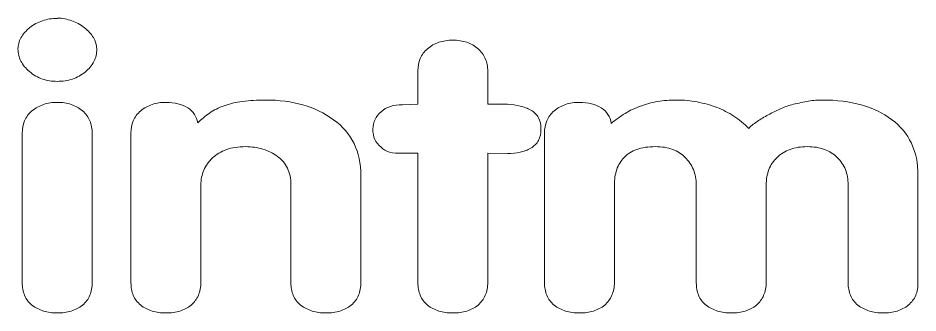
# Model space of a CAD drawing. Header units: millimetres. Extents: x -847 to 848, y -600 to 600.
# Drawn here: x 292.4 to 387.1, y -146.2 to -115.1 of the extents above; entities that cross this region are included whole.
import ezdxf

# ---------------------------------------------------------------- set-up
doc = ezdxf.new("R2010")
doc.units = ezdxf.units.MM
doc.header["$MEASUREMENT"] = 0

msp = doc.modelspace()

# ---------------------------------------------------------------- linework, layer by layer
at = {"color": 250, "lineweight": 5}
for points, knots in [([(296.487, -115.1409), (297.0318, -115.1681), (297.5426, -115.2635), (298.0193, -115.4269), (298.0193, -115.4269), (298.496, -115.5904), (298.9387, -115.8355), (299.3473, -116.1624), (299.3473, -116.1624), (299.7559, -116.4893), (300.076, -116.8367), (300.3076, -117.2044), (300.3076, -117.2044), (300.5391, -117.5722), (300.6549, -117.974), (300.6549, -118.4098), (300.6549, -118.4098), (300.6549, -118.8729), (300.5527, -119.3088), (300.3484, -119.7174), (300.3484, -119.7174), (300.1441, -120.1261), (299.8377, -120.4938), (299.429, -120.8207), (299.429, -120.8207), (299.0204, -121.1476), (298.5709, -121.3928), (298.0806, -121.5562), (298.0806, -121.5562), (297.5902, -121.7197), (297.059, -121.8014), (296.487, -121.8014), (296.487, -121.8014), (295.9421, -121.8014), (295.4246, -121.7197), (294.9342, -121.5562), (294.9342, -121.5562), (294.4439, -121.3928), (293.9944, -121.134), (293.5858, -120.7798), (293.5858, -120.7798), (293.1771, -120.453), (292.8707, -120.0852), (292.6664, -119.6766), (292.6664, -119.6766), (292.4621, -119.2679), (292.3599, -118.8457), (292.3599, -118.4098), (292.3599, -118.4098), (292.3599, -118.0012), (292.4621, -117.6062), (292.6664, -117.2248), (292.6664, -117.2248), (292.8707, -116.8435), (293.1771, -116.4893), (293.5858, -116.1624), (293.5858, -116.1624), (293.9944, -115.8355), (294.4439, -115.5904), (294.9342, -115.4269), (294.9342, -115.4269), (295.4246, -115.2635), (295.9421, -115.1817), (296.487, -115.1817), (296.487, -115.1817), (296.487, -115.1817), (296.487, -115.1409), (296.487, -115.1409)], [0, 0, 0, 0, 0.0588235, 0.0588235, 0.0588235, 0.0588235, 0.1176471, 0.1176471, 0.1176471, 0.1176471, 0.1764706, 0.1764706, 0.1764706, 0.1764706, 0.2352941, 0.2352941, 0.2352941, 0.2352941, 0.2941176, 0.2941176, 0.2941176, 0.2941176, 0.3529412, 0.3529412, 0.3529412, 0.3529412, 0.4117647, 0.4117647, 0.4117647, 0.4117647, 0.4705882, 0.4705882, 0.4705882, 0.4705882, 0.5294118, 0.5294118, 0.5294118, 0.5294118, 0.5882353, 0.5882353, 0.5882353, 0.5882353, 0.6470588, 0.6470588, 0.6470588, 0.6470588, 0.7058824, 0.7058824, 0.7058824, 0.7058824, 0.7647059, 0.7647059, 0.7647059, 0.7647059, 0.8235294, 0.8235294, 0.8235294, 0.8235294, 0.8823529, 0.8823529, 0.8823529, 0.8823529, 0.9411765, 0.9411765, 0.9411765, 0.9411765, 1, 1, 1, 1]), ([(334.4479, -142.9271), (334.4479, -142.9271), (334.4479, -129.3609), (334.4479, -129.3609), (334.4479, -129.3609), (334.4479, -129.3609), (332.8134, -129.3609), (332.8134, -129.3609), (332.8134, -129.3609), (332.2958, -129.3881), (331.8463, -129.3473), (331.465, -129.2383), (331.465, -129.2383), (331.0836, -129.1293), (330.7839, -128.9523), (330.566, -128.7071), (330.566, -128.7071), (330.2663, -128.4892), (330.0484, -128.2236), (329.9122, -127.9103), (329.9122, -127.9103), (329.776, -127.597), (329.7079, -127.2361), (329.7079, -126.8274), (329.7079, -126.8274), (329.7079, -126.4461), (329.7828, -126.1055), (329.9326, -125.8059), (329.9326, -125.8059), (330.0825, -125.5062), (330.2936, -125.2338), (330.566, -124.9886), (330.566, -124.9886), (330.8384, -124.7435), (331.1653, -124.5596), (331.5467, -124.437), (331.5467, -124.437), (331.9281, -124.3144), (332.3503, -124.2531), (332.8134, -124.2531), (332.8134, -124.2531), (332.8134, -124.2531), (334.4479, -124.2123), (334.4479, -124.2123), (334.4479, -124.2123), (334.4479, -124.2123), (334.4479, -120.6981), (334.4479, -120.6981), (334.4479, -120.6981), (334.4479, -120.235), (334.5296, -119.806), (334.6931, -119.411), (334.6931, -119.411), (334.8565, -119.016), (335.1153, -118.6686), (335.4695, -118.369), (335.4695, -118.369), (335.8236, -118.0693), (336.2186, -117.8446), (336.6545, -117.6948), (336.6545, -117.6948), (337.0903, -117.5449), (337.5807, -117.47), (338.1255, -117.47), (338.1255, -117.47), (338.6703, -117.47), (339.1607, -117.5449), (339.5965, -117.6948), (339.5965, -117.6948), (340.0324, -117.8446), (340.4274, -118.0693), (340.7815, -118.369), (340.7815, -118.369), (341.1084, -118.6686), (341.3604, -119.016), (341.5375, -119.411), (341.5375, -119.411), (341.7145, -119.806), (341.8031, -120.2486), (341.8031, -120.739), (341.8031, -120.739), (341.8031, -120.739), (341.8031, -124.2123), (341.8031, -124.2123), (341.8031, -124.2123), (341.8031, -124.2123), (343.887, -124.2123), (343.887, -124.2123), (343.887, -124.2123), (344.3501, -124.2395), (344.786, -124.3008), (345.1946, -124.3961), (345.1946, -124.3961), (345.6033, -124.4915), (345.9846, -124.6345), (346.3388, -124.8252), (346.3388, -124.8252), (346.6929, -125.0159), (346.9585, -125.2815), (347.1356, -125.622), (347.1356, -125.622), (347.3127, -125.9625), (347.4012, -126.3643), (347.4012, -126.8274), (347.4012, -126.8274), (347.4012, -127.2905), (347.3127, -127.6855), (347.1356, -128.0124), (347.1356, -128.0124), (346.9585, -128.3393), (346.6929, -128.6117), (346.3388, -128.8297), (346.3388, -128.8297), (345.9846, -129.0204), (345.6033, -129.1634), (345.1946, -129.2587), (345.1946, -129.2587), (344.786, -129.3541), (344.3501, -129.4017), (343.887, -129.4017), (343.887, -129.4017), (343.887, -129.4017), (341.8031, -129.3609), (341.8031, -129.3609), (341.8031, -129.3609), (341.8031, -129.3609), (341.8031, -142.9271), (341.8031, -142.9271), (341.8031, -142.9271), (341.8031, -143.4447), (341.7145, -143.901), (341.5375, -144.296), (341.5375, -144.296), (341.3604, -144.691), (341.1084, -145.0383), (340.7815, -145.338), (340.7815, -145.338), (340.4274, -145.6104), (340.0324, -145.8147), (339.5965, -145.9509), (339.5965, -145.9509), (339.1607, -146.0871), (338.6703, -146.1552), (338.1255, -146.1552), (338.1255, -146.1552), (337.5807, -146.1552), (337.0903, -146.0871), (336.6545, -145.9509), (336.6545, -145.9509), (336.2186, -145.8147), (335.8236, -145.6104), (335.4695, -145.338), (335.4695, -145.338), (335.1153, -145.0383), (334.8565, -144.691), (334.6931, -144.296), (334.6931, -144.296), (334.5296, -143.901), (334.4479, -143.4583), (334.4479, -142.968), (334.4479, -142.968), (334.4479, -142.968), (334.4479, -142.9271), (334.4479, -142.9271)], [0, 0, 0, 0, 0.0243902, 0.0243902, 0.0243902, 0.0243902, 0.0487805, 0.0487805, 0.0487805, 0.0487805, 0.0731707, 0.0731707, 0.0731707, 0.0731707, 0.097561, 0.097561, 0.097561, 0.097561, 0.1219512, 0.1219512, 0.1219512, 0.1219512, 0.1463415, 0.1463415, 0.1463415, 0.1463415, 0.1707317, 0.1707317, 0.1707317, 0.1707317, 0.195122, 0.195122, 0.195122, 0.195122, 0.2195122, 0.2195122, 0.2195122, 0.2195122, 0.2439024, 0.2439024, 0.2439024, 0.2439024, 0.2682927, 0.2682927, 0.2682927, 0.2682927, 0.2926829, 0.2926829, 0.2926829, 0.2926829, 0.3170732, 0.3170732, 0.3170732, 0.3170732, 0.3414634, 0.3414634, 0.3414634, 0.3414634, 0.3658537, 0.3658537, 0.3658537, 0.3658537, 0.3902439, 0.3902439, 0.3902439, 0.3902439, 0.4146341, 0.4146341, 0.4146341, 0.4146341, 0.4390244, 0.4390244, 0.4390244, 0.4390244, 0.4634146, 0.4634146, 0.4634146, 0.4634146, 0.4878049, 0.4878049, 0.4878049, 0.4878049, 0.5121951, 0.5121951, 0.5121951, 0.5121951, 0.5365854, 0.5365854, 0.5365854, 0.5365854, 0.5609756, 0.5609756, 0.5609756, 0.5609756, 0.5853659, 0.5853659, 0.5853659, 0.5853659, 0.6097561, 0.6097561, 0.6097561, 0.6097561, 0.6341463, 0.6341463, 0.6341463, 0.6341463, 0.6585366, 0.6585366, 0.6585366, 0.6585366, 0.6829268, 0.6829268, 0.6829268, 0.6829268, 0.7073171, 0.7073171, 0.7073171, 0.7073171, 0.7317073, 0.7317073, 0.7317073, 0.7317073, 0.7560976, 0.7560976, 0.7560976, 0.7560976, 0.7804878, 0.7804878, 0.7804878, 0.7804878, 0.804878, 0.804878, 0.804878, 0.804878, 0.8292683, 0.8292683, 0.8292683, 0.8292683, 0.8536585, 0.8536585, 0.8536585, 0.8536585, 0.8780488, 0.8780488, 0.8780488, 0.8780488, 0.902439, 0.902439, 0.902439, 0.902439, 0.9268293, 0.9268293, 0.9268293, 0.9268293, 0.9512195, 0.9512195, 0.9512195, 0.9512195, 0.9756098, 0.9756098, 0.9756098, 0.9756098, 1, 1, 1, 1]), ([(292.8094, -142.9271), (292.8094, -142.9271), (292.8094, -127.2361), (292.8094, -127.2361), (292.8094, -127.2361), (292.8094, -126.773), (292.8911, -126.3439), (293.0546, -125.9489), (293.0546, -125.9489), (293.218, -125.5539), (293.4768, -125.2066), (293.8309, -124.9069), (293.8309, -124.9069), (294.2123, -124.6073), (294.6209, -124.3825), (295.0568, -124.2327), (295.0568, -124.2327), (295.4927, -124.0829), (295.9694, -124.008), (296.487, -124.008), (296.487, -124.008), (297.0318, -124.008), (297.5221, -124.0829), (297.958, -124.2327), (297.958, -124.2327), (298.3939, -124.3825), (298.7889, -124.6073), (299.143, -124.9069), (299.143, -124.9069), (299.4971, -125.2066), (299.7559, -125.5539), (299.9194, -125.9489), (299.9194, -125.9489), (300.0828, -126.3439), (300.1646, -126.7866), (300.1646, -127.2769), (300.1646, -127.2769), (300.1646, -127.2769), (300.1646, -142.9271), (300.1646, -142.9271), (300.1646, -142.9271), (300.1646, -143.4447), (300.0828, -143.901), (299.9194, -144.296), (299.9194, -144.296), (299.7559, -144.691), (299.4971, -145.0383), (299.143, -145.338), (299.143, -145.338), (298.7889, -145.6104), (298.3939, -145.8147), (297.958, -145.9509), (297.958, -145.9509), (297.5221, -146.0871), (297.0318, -146.1552), (296.487, -146.1552), (296.487, -146.1552), (295.9694, -146.1552), (295.4927, -146.0871), (295.0568, -145.9509), (295.0568, -145.9509), (294.6209, -145.8147), (294.2123, -145.6104), (293.8309, -145.338), (293.8309, -145.338), (293.4768, -145.0383), (293.218, -144.691), (293.0546, -144.296), (293.0546, -144.296), (292.8911, -143.901), (292.8094, -143.4583), (292.8094, -142.968), (292.8094, -142.968), (292.8094, -142.968), (292.8094, -142.9271), (292.8094, -142.9271)], [0, 0, 0, 0, 0.0526316, 0.0526316, 0.0526316, 0.0526316, 0.1052632, 0.1052632, 0.1052632, 0.1052632, 0.1578947, 0.1578947, 0.1578947, 0.1578947, 0.2105263, 0.2105263, 0.2105263, 0.2105263, 0.2631579, 0.2631579, 0.2631579, 0.2631579, 0.3157895, 0.3157895, 0.3157895, 0.3157895, 0.3684211, 0.3684211, 0.3684211, 0.3684211, 0.4210526, 0.4210526, 0.4210526, 0.4210526, 0.4736842, 0.4736842, 0.4736842, 0.4736842, 0.5263158, 0.5263158, 0.5263158, 0.5263158, 0.5789474, 0.5789474, 0.5789474, 0.5789474, 0.6315789, 0.6315789, 0.6315789, 0.6315789, 0.6842105, 0.6842105, 0.6842105, 0.6842105, 0.7368421, 0.7368421, 0.7368421, 0.7368421, 0.7894737, 0.7894737, 0.7894737, 0.7894737, 0.8421053, 0.8421053, 0.8421053, 0.8421053, 0.8947368, 0.8947368, 0.8947368, 0.8947368, 0.9473684, 0.9473684, 0.9473684, 0.9473684, 1, 1, 1, 1]), ([(304.2508, -142.9271), (304.2508, -142.9271), (304.2508, -127.2361), (304.2508, -127.2361), (304.2508, -127.2361), (304.2508, -126.773), (304.3325, -126.3439), (304.4959, -125.9489), (304.4959, -125.9489), (304.6594, -125.5539), (304.9182, -125.2066), (305.2723, -124.9069), (305.2723, -124.9069), (305.6265, -124.6073), (306.0283, -124.3825), (306.4778, -124.2327), (306.4778, -124.2327), (306.9272, -124.0829), (307.4108, -124.008), (307.9284, -124.008), (307.9284, -124.008), (308.3915, -124.008), (308.8137, -124.0556), (309.1951, -124.151), (309.1951, -124.151), (309.5765, -124.2463), (309.917, -124.3893), (310.2166, -124.58), (310.2166, -124.58), (310.5163, -124.7707), (310.7547, -125.0023), (310.9317, -125.2747), (310.9317, -125.2747), (311.1088, -125.5471), (311.2246, -125.8467), (311.279, -126.1736), (311.279, -126.1736), (311.6604, -125.7923), (312.0759, -125.4449), (312.5253, -125.1317), (312.5253, -125.1317), (312.9748, -124.8184), (313.4856, -124.5664), (314.0577, -124.3757), (314.0577, -124.3757), (314.6025, -124.1578), (315.2495, -124.0011), (315.9986, -123.9058), (315.9986, -123.9058), (316.7478, -123.8105), (317.5446, -123.7628), (318.3891, -123.7628), (318.3891, -123.7628), (319.8328, -123.7628), (321.1541, -123.933), (322.3527, -124.2736), (322.3527, -124.2736), (323.5513, -124.6141), (324.6273, -125.1385), (325.5808, -125.8467), (325.5808, -125.8467), (326.5342, -126.5278), (327.2493, -127.3586), (327.726, -128.3393), (327.726, -128.3393), (328.2028, -129.32), (328.4411, -130.4369), (328.4411, -131.69), (328.4411, -131.69), (328.4411, -131.69), (328.4411, -142.9271), (328.4411, -142.9271), (328.4411, -142.9271), (328.4411, -143.4447), (328.3594, -143.901), (328.196, -144.296), (328.196, -144.296), (328.0325, -144.691), (327.7737, -145.0383), (327.4196, -145.338), (327.4196, -145.338), (327.0654, -145.6104), (326.6704, -145.8147), (326.2346, -145.9509), (326.2346, -145.9509), (325.7987, -146.0871), (325.3084, -146.1552), (324.7635, -146.1552), (324.7635, -146.1552), (324.246, -146.1552), (323.7692, -146.0871), (323.3334, -145.9509), (323.3334, -145.9509), (322.8975, -145.8147), (322.4889, -145.6104), (322.1075, -145.338), (322.1075, -145.338), (321.7534, -145.0383), (321.4946, -144.691), (321.3311, -144.296), (321.3311, -144.296), (321.1677, -143.901), (321.086, -143.4583), (321.086, -142.968), (321.086, -142.968), (321.086, -142.968), (321.086, -132.6707), (321.086, -132.6707), (321.086, -132.6707), (321.086, -132.0169), (320.9634, -131.438), (320.7182, -130.9341), (320.7182, -130.9341), (320.473, -130.4301), (320.1189, -130.0147), (319.6558, -129.6878), (319.6558, -129.6878), (319.2199, -129.3609), (318.716, -129.1089), (318.1439, -128.9318), (318.1439, -128.9318), (317.5718, -128.7548), (316.9589, -128.6662), (316.3051, -128.6662), (316.3051, -128.6662), (315.5423, -128.6662), (314.8749, -128.7684), (314.3028, -128.9727), (314.3028, -128.9727), (313.7308, -129.177), (313.2404, -129.4699), (312.8318, -129.8512), (312.8318, -129.8512), (312.4232, -130.2326), (312.1167, -130.6617), (311.9124, -131.1384), (311.9124, -131.1384), (311.7081, -131.6151), (311.6059, -132.1395), (311.6059, -132.7116), (311.6059, -132.7116), (311.6059, -132.7116), (311.6059, -142.9271), (311.6059, -142.9271), (311.6059, -142.9271), (311.6059, -143.4447), (311.5174, -143.901), (311.3403, -144.296), (311.3403, -144.296), (311.1633, -144.691), (310.9113, -145.0383), (310.5844, -145.338), (310.5844, -145.338), (310.2303, -145.6104), (309.8353, -145.8147), (309.3994, -145.9509), (309.3994, -145.9509), (308.9635, -146.0871), (308.4732, -146.1552), (307.9284, -146.1552), (307.9284, -146.1552), (307.4108, -146.1552), (306.9272, -146.0871), (306.4778, -145.9509), (306.4778, -145.9509), (306.0283, -145.8147), (305.6265, -145.6104), (305.2723, -145.338), (305.2723, -145.338), (304.9182, -145.0383), (304.6594, -144.691), (304.4959, -144.296), (304.4959, -144.296), (304.3325, -143.901), (304.2508, -143.4583), (304.2508, -142.968), (304.2508, -142.968), (304.2508, -142.968), (304.2508, -142.9271), (304.2508, -142.9271)], [0, 0, 0, 0, 0.0222222, 0.0222222, 0.0222222, 0.0222222, 0.0444444, 0.0444444, 0.0444444, 0.0444444, 0.0666667, 0.0666667, 0.0666667, 0.0666667, 0.0888889, 0.0888889, 0.0888889, 0.0888889, 0.1111111, 0.1111111, 0.1111111, 0.1111111, 0.1333333, 0.1333333, 0.1333333, 0.1333333, 0.1555556, 0.1555556, 0.1555556, 0.1555556, 0.1777778, 0.1777778, 0.1777778, 0.1777778, 0.2, 0.2, 0.2, 0.2, 0.2222222, 0.2222222, 0.2222222, 0.2222222, 0.2444444, 0.2444444, 0.2444444, 0.2444444, 0.2666667, 0.2666667, 0.2666667, 0.2666667, 0.2888889, 0.2888889, 0.2888889, 0.2888889, 0.3111111, 0.3111111, 0.3111111, 0.3111111, 0.3333333, 0.3333333, 0.3333333, 0.3333333, 0.3555556, 0.3555556, 0.3555556, 0.3555556, 0.3777778, 0.3777778, 0.3777778, 0.3777778, 0.4, 0.4, 0.4, 0.4, 0.4222222, 0.4222222, 0.4222222, 0.4222222, 0.4444444, 0.4444444, 0.4444444, 0.4444444, 0.4666667, 0.4666667, 0.4666667, 0.4666667, 0.4888889, 0.4888889, 0.4888889, 0.4888889, 0.5111111, 0.5111111, 0.5111111, 0.5111111, 0.5333333, 0.5333333, 0.5333333, 0.5333333, 0.5555556, 0.5555556, 0.5555556, 0.5555556, 0.5777778, 0.5777778, 0.5777778, 0.5777778, 0.6, 0.6, 0.6, 0.6, 0.6222222, 0.6222222, 0.6222222, 0.6222222, 0.6444444, 0.6444444, 0.6444444, 0.6444444, 0.6666667, 0.6666667, 0.6666667, 0.6666667, 0.6888889, 0.6888889, 0.6888889, 0.6888889, 0.7111111, 0.7111111, 0.7111111, 0.7111111, 0.7333333, 0.7333333, 0.7333333, 0.7333333, 0.7555556, 0.7555556, 0.7555556, 0.7555556, 0.7777778, 0.7777778, 0.7777778, 0.7777778, 0.8, 0.8, 0.8, 0.8, 0.8222222, 0.8222222, 0.8222222, 0.8222222, 0.8444444, 0.8444444, 0.8444444, 0.8444444, 0.8666667, 0.8666667, 0.8666667, 0.8666667, 0.8888889, 0.8888889, 0.8888889, 0.8888889, 0.9111111, 0.9111111, 0.9111111, 0.9111111, 0.9333333, 0.9333333, 0.9333333, 0.9333333, 0.9555556, 0.9555556, 0.9555556, 0.9555556, 0.9777778, 0.9777778, 0.9777778, 0.9777778, 1, 1, 1, 1]), ([(347.769, -142.9271), (347.769, -142.9271), (347.769, -127.2361), (347.769, -127.2361), (347.769, -127.2361), (347.769, -126.773), (347.8507, -126.3439), (348.0141, -125.9489), (348.0141, -125.9489), (348.1776, -125.5539), (348.4364, -125.2066), (348.7905, -124.9069), (348.7905, -124.9069), (349.1447, -124.6073), (349.5465, -124.3825), (349.996, -124.2327), (349.996, -124.2327), (350.4454, -124.0829), (350.929, -124.008), (351.4466, -124.008), (351.4466, -124.008), (351.9097, -124.008), (352.3319, -124.0556), (352.7133, -124.151), (352.7133, -124.151), (353.0947, -124.2463), (353.4352, -124.3893), (353.7348, -124.58), (353.7348, -124.58), (354.0345, -124.7707), (354.2729, -125.0023), (354.4499, -125.2747), (354.4499, -125.2747), (354.627, -125.5471), (354.7428, -125.8604), (354.7972, -126.2145), (354.7972, -126.2145), (355.2604, -125.8331), (355.7439, -125.4858), (356.2479, -125.1725), (356.2479, -125.1725), (356.7518, -124.8592), (357.2898, -124.6073), (357.8619, -124.4166), (357.8619, -124.4166), (358.434, -124.1986), (359.0401, -124.0352), (359.6803, -123.9262), (359.6803, -123.9262), (360.3204, -123.8173), (360.981, -123.7628), (361.6621, -123.7628), (361.6621, -123.7628), (362.4248, -123.7628), (363.1535, -123.8309), (363.8482, -123.9671), (363.8482, -123.9671), (364.5429, -124.1033), (365.2307, -124.294), (365.9117, -124.5392), (365.9117, -124.5392), (366.5383, -124.7843), (367.1308, -125.0908), (367.6892, -125.4586), (367.6892, -125.4586), (368.2477, -125.8263), (368.7721, -126.2554), (369.2624, -126.7457), (369.2624, -126.7457), (369.5621, -126.4461), (369.9026, -126.1736), (370.284, -125.9285), (370.284, -125.9285), (370.6654, -125.6833), (371.0604, -125.4517), (371.469, -125.2338), (371.469, -125.2338), (371.8776, -125.0159), (372.2862, -124.8184), (372.6948, -124.6413), (372.6948, -124.6413), (373.1035, -124.4642), (373.5257, -124.3212), (373.9616, -124.2123), (373.9616, -124.2123), (374.234, -124.1578), (374.4996, -124.0965), (374.7584, -124.0284), (374.7584, -124.0284), (375.0172, -123.9603), (375.2828, -123.9126), (375.5552, -123.8854), (375.5552, -123.8854), (375.8004, -123.8309), (376.0455, -123.7968), (376.2907, -123.7832), (376.2907, -123.7832), (376.5359, -123.7696), (376.7811, -123.7628), (377.0262, -123.7628), (377.0262, -123.7628), (378.5245, -123.7628), (379.8798, -123.933), (381.092, -124.2736), (381.092, -124.2736), (382.3043, -124.6141), (383.3735, -125.1249), (384.2997, -125.8059), (384.2997, -125.8059), (385.2259, -126.4869), (385.9205, -127.3178), (386.3837, -128.2985), (386.3837, -128.2985), (386.8468, -129.2792), (387.0783, -130.4097), (387.0783, -131.69), (387.0783, -131.69), (387.0783, -131.69), (387.0783, -142.9271), (387.0783, -142.9271), (387.0783, -142.9271), (387.0783, -143.4447), (386.9966, -143.901), (386.8331, -144.296), (386.8331, -144.296), (386.6697, -144.691), (386.4109, -145.0383), (386.0568, -145.338), (386.0568, -145.338), (385.7026, -145.6104), (385.3076, -145.8147), (384.8718, -145.9509), (384.8718, -145.9509), (384.4359, -146.0871), (383.9455, -146.1552), (383.4007, -146.1552), (383.4007, -146.1552), (382.8831, -146.1552), (382.4064, -146.0871), (381.9705, -145.9509), (381.9705, -145.9509), (381.5347, -145.8147), (381.1261, -145.6104), (380.7447, -145.338), (380.7447, -145.338), (380.3905, -145.0383), (380.1317, -144.691), (379.9683, -144.296), (379.9683, -144.296), (379.8049, -143.901), (379.7231, -143.4583), (379.7231, -142.968), (379.7231, -142.968), (379.7231, -142.968), (379.7231, -132.6707), (379.7231, -132.6707), (379.7231, -132.6707), (379.7231, -132.0986), (379.6278, -131.5674), (379.4371, -131.0771), (379.4371, -131.0771), (379.2464, -130.5868), (378.9604, -130.1645), (378.579, -129.8104), (378.579, -129.8104), (378.1976, -129.429), (377.7481, -129.143), (377.2305, -128.9523), (377.2305, -128.9523), (376.713, -128.7616), (376.1136, -128.6662), (375.4326, -128.6662), (375.4326, -128.6662), (374.7516, -128.6662), (374.1455, -128.7616), (373.6142, -128.9523), (373.6142, -128.9523), (373.083, -129.143), (372.6267, -129.429), (372.2454, -129.8104), (372.2454, -129.8104), (371.864, -130.1645), (371.578, -130.5868), (371.3873, -131.0771), (371.3873, -131.0771), (371.1966, -131.5674), (371.1012, -132.1123), (371.1012, -132.7116), (371.1012, -132.7116), (371.1012, -132.7116), (371.1012, -142.9271), (371.1012, -142.9271), (371.1012, -142.9271), (371.1012, -143.4447), (371.0127, -143.901), (370.8356, -144.296), (370.8356, -144.296), (370.6586, -144.691), (370.4066, -145.0383), (370.0797, -145.338), (370.0797, -145.338), (369.7255, -145.6104), (369.3305, -145.8147), (368.8947, -145.9509), (368.8947, -145.9509), (368.4588, -146.0871), (367.9685, -146.1552), (367.4236, -146.1552), (367.4236, -146.1552), (366.9061, -146.1552), (366.4293, -146.0871), (365.9935, -145.9509), (365.9935, -145.9509), (365.5576, -145.8147), (365.149, -145.6104), (364.7676, -145.338), (364.7676, -145.338), (364.4135, -145.0383), (364.1547, -144.691), (363.9912, -144.296), (363.9912, -144.296), (363.8278, -143.901), (363.746, -143.4583), (363.746, -142.968), (363.746, -142.968), (363.746, -142.968), (363.746, -132.6707), (363.746, -132.6707), (363.746, -132.6707), (363.746, -132.0986), (363.6439, -131.5674), (363.4396, -131.0771), (363.4396, -131.0771), (363.2353, -130.5868), (362.9424, -130.1645), (362.561, -129.8104), (362.561, -129.8104), (362.2069, -129.429), (361.771, -129.143), (361.2535, -128.9523), (361.2535, -128.9523), (360.7359, -128.7616), (360.1366, -128.6662), (359.4555, -128.6662), (359.4555, -128.6662), (358.6928, -128.6662), (358.039, -128.7616), (357.4941, -128.9523), (357.4941, -128.9523), (356.9493, -129.143), (356.4998, -129.429), (356.1457, -129.8104), (356.1457, -129.8104), (355.7916, -130.1645), (355.5328, -130.5868), (355.3693, -131.0771), (355.3693, -131.0771), (355.2059, -131.5674), (355.1241, -132.1123), (355.1241, -132.7116), (355.1241, -132.7116), (355.1241, -132.7116), (355.1241, -142.9271), (355.1241, -142.9271), (355.1241, -142.9271), (355.1241, -143.4447), (355.0356, -143.901), (354.8585, -144.296), (354.8585, -144.296), (354.6815, -144.691), (354.4295, -145.0383), (354.1026, -145.338), (354.1026, -145.338), (353.7485, -145.6104), (353.3535, -145.8147), (352.9176, -145.9509), (352.9176, -145.9509), (352.4817, -146.0871), (351.9914, -146.1552), (351.4466, -146.1552), (351.4466, -146.1552), (350.929, -146.1552), (350.4454, -146.0871), (349.996, -145.9509), (349.996, -145.9509), (349.5465, -145.8147), (349.1447, -145.6104), (348.7905, -145.338), (348.7905, -145.338), (348.4364, -145.0383), (348.1776, -144.691), (348.0141, -144.296), (348.0141, -144.296), (347.8507, -143.901), (347.769, -143.4583), (347.769, -142.968), (347.769, -142.968), (347.769, -142.968), (347.769, -142.9271), (347.769, -142.9271)], [0, 0, 0, 0, 0.0133333, 0.0133333, 0.0133333, 0.0133333, 0.0266667, 0.0266667, 0.0266667, 0.0266667, 0.04, 0.04, 0.04, 0.04, 0.0533333, 0.0533333, 0.0533333, 0.0533333, 0.0666667, 0.0666667, 0.0666667, 0.0666667, 0.08, 0.08, 0.08, 0.08, 0.0933333, 0.0933333, 0.0933333, 0.0933333, 0.1066667, 0.1066667, 0.1066667, 0.1066667, 0.12, 0.12, 0.12, 0.12, 0.1333333, 0.1333333, 0.1333333, 0.1333333, 0.1466667, 0.1466667, 0.1466667, 0.1466667, 0.16, 0.16, 0.16, 0.16, 0.1733333, 0.1733333, 0.1733333, 0.1733333, 0.1866667, 0.1866667, 0.1866667, 0.1866667, 0.2, 0.2, 0.2, 0.2, 0.2133333, 0.2133333, 0.2133333, 0.2133333, 0.2266667, 0.2266667, 0.2266667, 0.2266667, 0.24, 0.24, 0.24, 0.24, 0.2533333, 0.2533333, 0.2533333, 0.2533333, 0.2666667, 0.2666667, 0.2666667, 0.2666667, 0.28, 0.28, 0.28, 0.28, 0.2933333, 0.2933333, 0.2933333, 0.2933333, 0.3066667, 0.3066667, 0.3066667, 0.3066667, 0.32, 0.32, 0.32, 0.32, 0.3333333, 0.3333333, 0.3333333, 0.3333333, 0.3466667, 0.3466667, 0.3466667, 0.3466667, 0.36, 0.36, 0.36, 0.36, 0.3733333, 0.3733333, 0.3733333, 0.3733333, 0.3866667, 0.3866667, 0.3866667, 0.3866667, 0.4, 0.4, 0.4, 0.4, 0.4133333, 0.4133333, 0.4133333, 0.4133333, 0.4266667, 0.4266667, 0.4266667, 0.4266667, 0.44, 0.44, 0.44, 0.44, 0.4533333, 0.4533333, 0.4533333, 0.4533333, 0.4666667, 0.4666667, 0.4666667, 0.4666667, 0.48, 0.48, 0.48, 0.48, 0.4933333, 0.4933333, 0.4933333, 0.4933333, 0.5066667, 0.5066667, 0.5066667, 0.5066667, 0.52, 0.52, 0.52, 0.52, 0.5333333, 0.5333333, 0.5333333, 0.5333333, 0.5466667, 0.5466667, 0.5466667, 0.5466667, 0.56, 0.56, 0.56, 0.56, 0.5733333, 0.5733333, 0.5733333, 0.5733333, 0.5866667, 0.5866667, 0.5866667, 0.5866667, 0.6, 0.6, 0.6, 0.6, 0.6133333, 0.6133333, 0.6133333, 0.6133333, 0.6266667, 0.6266667, 0.6266667, 0.6266667, 0.64, 0.64, 0.64, 0.64, 0.6533333, 0.6533333, 0.6533333, 0.6533333, 0.6666667, 0.6666667, 0.6666667, 0.6666667, 0.68, 0.68, 0.68, 0.68, 0.6933333, 0.6933333, 0.6933333, 0.6933333, 0.7066667, 0.7066667, 0.7066667, 0.7066667, 0.72, 0.72, 0.72, 0.72, 0.7333333, 0.7333333, 0.7333333, 0.7333333, 0.7466667, 0.7466667, 0.7466667, 0.7466667, 0.76, 0.76, 0.76, 0.76, 0.7733333, 0.7733333, 0.7733333, 0.7733333, 0.7866667, 0.7866667, 0.7866667, 0.7866667, 0.8, 0.8, 0.8, 0.8, 0.8133333, 0.8133333, 0.8133333, 0.8133333, 0.8266667, 0.8266667, 0.8266667, 0.8266667, 0.84, 0.84, 0.84, 0.84, 0.8533333, 0.8533333, 0.8533333, 0.8533333, 0.8666667, 0.8666667, 0.8666667, 0.8666667, 0.88, 0.88, 0.88, 0.88, 0.8933333, 0.8933333, 0.8933333, 0.8933333, 0.9066667, 0.9066667, 0.9066667, 0.9066667, 0.92, 0.92, 0.92, 0.92, 0.9333333, 0.9333333, 0.9333333, 0.9333333, 0.9466667, 0.9466667, 0.9466667, 0.9466667, 0.96, 0.96, 0.96, 0.96, 0.9733333, 0.9733333, 0.9733333, 0.9733333, 0.9866667, 0.9866667, 0.9866667, 0.9866667, 1, 1, 1, 1])]:
    msp.add_open_spline(points, degree=3, knots=knots, dxfattribs=at)

doc.saveas('drawing.dxf')
